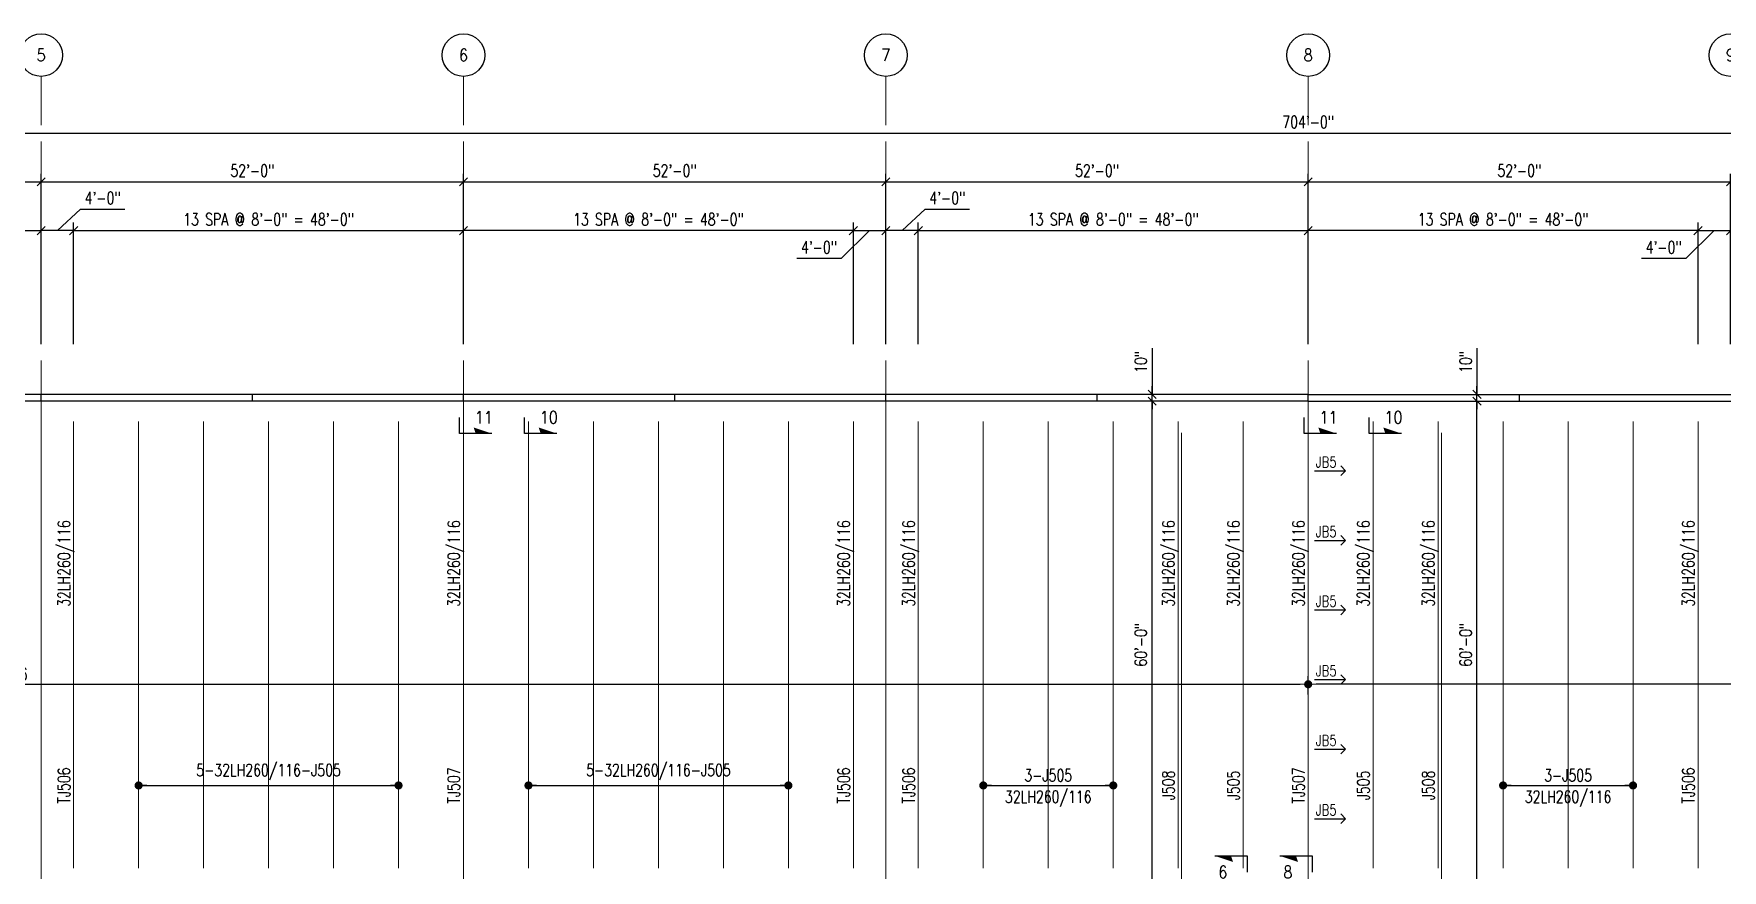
# Model space of a CAD drawing. Extents: x -14553 to 17595, y -13361 to 12610.
# Drawn here: x 2341 to 4836, y -693 to 543 of the extents above; entities that cross this region are included whole.
import ezdxf
from ezdxf.enums import TextEntityAlignment as Align
from ezdxf.lldxf.tags import DXFTag

# ---------------------------------------------------------------- set-up
doc = ezdxf.new("R2010")
doc.units = 0
doc.header["$LTSCALE"] = 0.5
doc.header["$MEASUREMENT"] = 0
doc.linetypes.add('CENTER', pattern=[2, 1.25, -0.25, 0.25, -0.25])
doc.layers.get('0').update_dxf_attribs({"linetype": 'CONTINUOUS'})
doc.layers.get('DEFPOINTS').update_dxf_attribs({"linetype": 'CONTINUOUS'})
for name, color, linetype, lineweight in [('CMU-FAUX', 254, 'CONTINUOUS', 30), ('CMU-Walls', 254, 'CONTINUOUS', 30), ('Dim-Grid', 11, 'CONTINUOUS', 20), ('Grid-Lines', 251, 'CENTER', 5), ('Joist-Dims', 11, 'CONTINUOUS', 20), ('Joist-Marks', 50, 'CONTINUOUS', 35), ('Joists', 1, 'CONTINUOUS', 15)]:
    doc.layers.add(name, color=color, linetype=linetype, lineweight=lineweight)
doc.layers.add('ESFR - 4in MAINS', color=7, linetype='ESFR 4 MAINS', lineweight=9, true_color=0xc6c7c4)
doc.layers.add('Grid-Bubbles', color=2, linetype='CONTINUOUS')
doc.layers.add('Section-Cuts', color=2, linetype='CONTINUOUS')
doc.styles.add('NORMAL', font='simplex.shx', dxfattribs={"width": 0.75})
doc.styles.add('SECTION-ARROWS', font='simplex.shx', dxfattribs={"width": 0.75})
doc.styles.add('SECTION-ATTRIB-BOLD', font='simplex.shx', dxfattribs={"width": 0.75})
doc.styles.get("Standard").update_dxf_attribs({"font": 'SIMPLEX.SHX', "width": 0.75})
tags = doc.linetypes.add('ESFR 4 MAINS', pattern='A,0.25,-0.1,0,-0.1,0.25,-0.1,0,-0.1,["(4)",Standard,S=0.05,R=0,X=-0.05,Y=-0.025],-0.1,0,-0.1', length=1.1).pattern_tags.tags
tags[18] = DXFTag(74, 10)
doc.dimstyles.new('NMBS T192', dxfattribs={"dimscale": 192, "dimtxt": 0.09375, "dimasz": 0.0625, "dimexe": 0.0625, "dimexo": 0.125, "dimgap": 0.03125, "dimtad": 1, "dimdec": 4, "dimrnd": 0.0625, "dimzin": 3, "dimdsep": 46, "dimlunit": 4, "dimtxsty": 'Standard', "dimblk1": 'OBLIQUE', "dimblk2": 'OBLIQUE', "dimsah": 1, "dimcen": -0.125, "dimclrt": 2, "dimadec": 0, "dimazin": 0, "dimtfac": 0.625, "dimtdec": 4, "dimtmove": 0, "dimatfit": 2, "dimfxl": 0.0625, "dimtvp": 0.7, "dimtolj": 1, "dimtzin": 3, "dimarcsym": 0})
doc.dimstyles.new('NMBS T192 Dots', dxfattribs={"dimscale": 192, "dimtxt": 0.09375, "dimasz": 0.0625, "dimexe": 0.0625, "dimexo": 0.125, "dimgap": 0.03125, "dimtad": 1, "dimdec": 4, "dimrnd": 0.0625, "dimzin": 3, "dimdsep": 46, "dimlunit": 4, "dimtxsty": 'Standard', "dimblk": 'DOT', "dimcen": -0.125, "dimse1": 1, "dimse2": 1, "dimclrd": 4, "dimclrt": 50, "dimadec": 0, "dimazin": 0, "dimtfac": 0.625, "dimtdec": 4, "dimtmove": 0, "dimatfit": 2, "dimldrblk": 'OBLIQUE', "dimfxl": 0.0625, "dimtvp": 0.7, "dimtolj": 1, "dimtzin": 3, "dimarcsym": 0})

# ---------------------------------------------------------------- blocks, each defined once
blk = doc.blocks.new('_OBLIQUE')
at = {"color": 0, "linetype": 'ByBlock'}
blk.add_line((-0.5, -0.5), (0.5, 0.5), dxfattribs=at)
blk = doc.blocks.new('*D17')
at = {"layer": 'DEFPOINTS', "color": 0, "transparency": 16777216}
for p in [(2352, 324), (1728, 60), (2352, 60)]:
    blk.add_point(p, dxfattribs=at)
at = {"layer": 'Dim-Grid', "color": 0, "lineweight": -2, "transparency": 16777216}
for p, q in [((1728, 84), (1728, 336)), ((2352, 84), (2352, 336)), ((1728, 324), (2352, 324))]:
    blk.add_line(p, q, dxfattribs=at)
at = {"layer": 'Dim-Grid', "color": 0, "lineweight": -2, "transparency": 16777216, "xscale": 12, "yscale": 12, "zscale": 12, "rotation": 180}
blk.add_blockref('_OBLIQUE', (1728, 324), dxfattribs=at)
at = {"layer": 'Dim-Grid', "color": 0, "lineweight": -2, "transparency": 16777216, "xscale": 12, "yscale": 12, "zscale": 12}
blk.add_blockref('_OBLIQUE', (2352, 324), dxfattribs=at)
at = {"layer": 'Dim-Grid', "color": 2, "transparency": 16777216, "insert": (2040, 340.7), "char_height": 18, "attachment_point": 5}
blk.add_mtext('\\A1;52\'-0"', dxfattribs=at)
blk = doc.blocks.new('Grid-Bub')
at = {"color": 0}
blk.add_circle((0, 0), 0.164, dxfattribs=at)
at = {"style": 'SECTION-ATTRIB-BOLD', "width": 0.875}
blk.add_attdef('LABEL', text='', height=0.0938, dxfattribs=at).set_placement((0, 0), align=Align.MIDDLE_CENTER)
blk = doc.blocks.new('*D18')
at = {"layer": 'DEFPOINTS', "color": 0, "transparency": 16777216}
for p in [(2976, 324), (2352, 60), (2976, 60)]:
    blk.add_point(p, dxfattribs=at)
at = {"layer": 'Dim-Grid', "color": 0, "lineweight": -2, "transparency": 16777216}
for p, q in [((2352, 84), (2352, 336)), ((2976, 84), (2976, 336)), ((2352, 324), (2976, 324))]:
    blk.add_line(p, q, dxfattribs=at)
at = {"layer": 'Dim-Grid', "color": 0, "lineweight": -2, "transparency": 16777216, "xscale": 12, "yscale": 12, "zscale": 12, "rotation": 180}
blk.add_blockref('_OBLIQUE', (2352, 324), dxfattribs=at)
at = {"layer": 'Dim-Grid', "color": 0, "lineweight": -2, "transparency": 16777216, "xscale": 12, "yscale": 12, "zscale": 12}
blk.add_blockref('_OBLIQUE', (2976, 324), dxfattribs=at)
at = {"layer": 'Dim-Grid', "color": 2, "transparency": 16777216, "insert": (2664, 340.7), "char_height": 18, "attachment_point": 5}
blk.add_mtext('\\A1;52\'-0"', dxfattribs=at)
blk = doc.blocks.new('*D19')
at = {"layer": 'DEFPOINTS', "color": 0, "transparency": 16777216}
for p in [(3600, 324), (2976, 60), (3600, 60)]:
    blk.add_point(p, dxfattribs=at)
at = {"layer": 'Dim-Grid', "color": 0, "lineweight": -2, "transparency": 16777216}
for p, q in [((2976, 84), (2976, 336)), ((3600, 84), (3600, 336)), ((2976, 324), (3600, 324))]:
    blk.add_line(p, q, dxfattribs=at)
at = {"layer": 'Dim-Grid', "color": 0, "lineweight": -2, "transparency": 16777216, "xscale": 12, "yscale": 12, "zscale": 12, "rotation": 180}
blk.add_blockref('_OBLIQUE', (2976, 324), dxfattribs=at)
at = {"layer": 'Dim-Grid', "color": 0, "lineweight": -2, "transparency": 16777216, "xscale": 12, "yscale": 12, "zscale": 12}
blk.add_blockref('_OBLIQUE', (3600, 324), dxfattribs=at)
at = {"layer": 'Dim-Grid', "color": 2, "transparency": 16777216, "insert": (3288, 340.7), "char_height": 18, "attachment_point": 5}
blk.add_mtext('\\A1;52\'-0"', dxfattribs=at)
blk = doc.blocks.new('*D20')
at = {"layer": 'DEFPOINTS', "color": 0, "transparency": 16777216}
for p in [(4224, 324), (3600, 60), (4224, 60)]:
    blk.add_point(p, dxfattribs=at)
at = {"layer": 'Dim-Grid', "color": 0, "lineweight": -2, "transparency": 16777216}
for p, q in [((3600, 84), (3600, 336)), ((4224, 84), (4224, 336)), ((3600, 324), (4224, 324))]:
    blk.add_line(p, q, dxfattribs=at)
at = {"layer": 'Dim-Grid', "color": 0, "lineweight": -2, "transparency": 16777216, "xscale": 12, "yscale": 12, "zscale": 12, "rotation": 180}
blk.add_blockref('_OBLIQUE', (3600, 324), dxfattribs=at)
at = {"layer": 'Dim-Grid', "color": 0, "lineweight": -2, "transparency": 16777216, "xscale": 12, "yscale": 12, "zscale": 12}
blk.add_blockref('_OBLIQUE', (4224, 324), dxfattribs=at)
at = {"layer": 'Dim-Grid', "color": 2, "transparency": 16777216, "insert": (3912, 340.7), "char_height": 18, "attachment_point": 5}
blk.add_mtext('\\A1;52\'-0"', dxfattribs=at)
blk = doc.blocks.new('*D21')
at = {"layer": 'DEFPOINTS', "color": 0, "transparency": 16777216}
for p in [(4848, 324), (4224, 60), (4848, 60)]:
    blk.add_point(p, dxfattribs=at)
at = {"layer": 'Dim-Grid', "color": 0, "lineweight": -2, "transparency": 16777216}
for p, q in [((4224, 84), (4224, 336)), ((4848, 84), (4848, 336)), ((4224, 324), (4848, 324))]:
    blk.add_line(p, q, dxfattribs=at)
at = {"layer": 'Dim-Grid', "color": 0, "lineweight": -2, "transparency": 16777216, "xscale": 12, "yscale": 12, "zscale": 12, "rotation": 180}
blk.add_blockref('_OBLIQUE', (4224, 324), dxfattribs=at)
at = {"layer": 'Dim-Grid', "color": 0, "lineweight": -2, "transparency": 16777216, "xscale": 12, "yscale": 12, "zscale": 12}
blk.add_blockref('_OBLIQUE', (4848, 324), dxfattribs=at)
at = {"layer": 'Dim-Grid', "color": 2, "transparency": 16777216, "insert": (4536, 340.7), "char_height": 18, "attachment_point": 5}
blk.add_mtext('\\A1;52\'-0"', dxfattribs=at)
blk = doc.blocks.new('*D28')
at = {"layer": 'DEFPOINTS', "color": 0, "transparency": 16777216}
for p in [(8448, 396), (0, 60), (8448, 60)]:
    blk.add_point(p, dxfattribs=at)
at = {"layer": 'Dim-Grid', "color": 0, "lineweight": -2, "transparency": 16777216}
for p, q in [((0, 84), (0, 408)), ((8448, 84), (8448, 408)), ((0, 396), (8448, 396))]:
    blk.add_line(p, q, dxfattribs=at)
at = {"layer": 'Dim-Grid', "color": 0, "lineweight": -2, "transparency": 16777216, "xscale": 12, "yscale": 12, "zscale": 12, "rotation": 180}
blk.add_blockref('_OBLIQUE', (0, 396), dxfattribs=at)
at = {"layer": 'Dim-Grid', "color": 0, "lineweight": -2, "transparency": 16777216, "xscale": 12, "yscale": 12, "zscale": 12}
blk.add_blockref('_OBLIQUE', (8448, 396), dxfattribs=at)
at = {"layer": 'Dim-Grid', "color": 2, "transparency": 16777216, "insert": (4224, 412.7), "char_height": 18, "attachment_point": 5}
blk.add_mtext('\\A1;704\'-0"', dxfattribs=at)
blk = doc.blocks.new('*D66')
at = {"layer": 'DEFPOINTS', "color": 0, "transparency": 16777216}
for p in [(3993.4, 0), (4032, 0), (4032, -720)]:
    blk.add_point(p, dxfattribs=at)
at = {"layer": 'Dim-Grid', "color": 0, "lineweight": -2, "transparency": 16777216}
blk.add_line((3993.4, -720), (3993.4, 0), dxfattribs=at)
at = {"layer": 'Dim-Grid', "color": 0, "lineweight": -2, "transparency": 16777216, "xscale": 12, "yscale": 12, "zscale": 12}
for p, rotation in [((3993.4, 0), 90), ((3993.4, -720), 270)]:
    blk.add_blockref('_OBLIQUE', p, dxfattribs=dict(at, rotation=rotation))
at = {"layer": 'Dim-Grid', "color": 2, "transparency": 16777216, "insert": (3976.7, -360), "char_height": 18, "attachment_point": 5, "rotation": 90}
blk.add_mtext('\\A1;60\'-0"', dxfattribs=at)
blk = doc.blocks.new('*D67')
at = {"layer": 'DEFPOINTS', "color": 0, "transparency": 16777216}
for p in [(3993.4, 10), (4010.5, 10), (4032, 0)]:
    blk.add_point(p, dxfattribs=at)
at = {"layer": 'Dim-Grid', "color": 0, "lineweight": -2, "transparency": 16777216}
for p, q in [((3993.4, 78.2), (3993.4, 10)), ((3993.4, 10), (3993.4, 22)), ((3993.4, 0), (3993.4, 10)), ((3993.4, 0), (3993.4, 10)), ((3993.4, 0), (3993.4, -12))]:
    blk.add_line(p, q, dxfattribs=at)
at = {"layer": 'Dim-Grid', "color": 0, "lineweight": -2, "transparency": 16777216, "xscale": 12, "yscale": 12, "zscale": 12}
for p, rotation in [((3993.4, 10), 270), ((3993.4, 0), 90)]:
    blk.add_blockref('_OBLIQUE', p, dxfattribs=dict(at, rotation=rotation))
at = {"layer": 'Dim-Grid', "color": 2, "transparency": 16777216, "insert": (3976.7, 58.1), "char_height": 18, "attachment_point": 5, "rotation": 90}
blk.add_mtext('\\A1;10"', dxfattribs=at)
blk = doc.blocks.new('*D68')
at = {"layer": 'DEFPOINTS', "color": 0, "transparency": 16777216}
for p in [(4473.4, 0), (4512, 0), (4512, -720)]:
    blk.add_point(p, dxfattribs=at)
at = {"layer": 'Dim-Grid', "color": 0, "lineweight": -2, "transparency": 16777216}
blk.add_line((4473.4, -720), (4473.4, 0), dxfattribs=at)
at = {"layer": 'Dim-Grid', "color": 0, "lineweight": -2, "transparency": 16777216, "xscale": 12, "yscale": 12, "zscale": 12}
for p, rotation in [((4473.4, 0), 90), ((4473.4, -720), 270)]:
    blk.add_blockref('_OBLIQUE', p, dxfattribs=dict(at, rotation=rotation))
at = {"layer": 'Dim-Grid', "color": 2, "transparency": 16777216, "insert": (4456.7, -360), "char_height": 18, "attachment_point": 5, "rotation": 90}
blk.add_mtext('\\A1;60\'-0"', dxfattribs=at)
blk = doc.blocks.new('*D69')
at = {"layer": 'DEFPOINTS', "color": 0, "transparency": 16777216}
for p in [(4473.4, 10), (4490.5, 10), (4512, 0)]:
    blk.add_point(p, dxfattribs=at)
at = {"layer": 'Dim-Grid', "color": 0, "lineweight": -2, "transparency": 16777216}
for p, q in [((4473.4, 78.2), (4473.4, 10)), ((4473.4, 10), (4473.4, 22)), ((4473.4, 0), (4473.4, 10)), ((4473.4, 0), (4473.4, 10)), ((4473.4, 0), (4473.4, -12))]:
    blk.add_line(p, q, dxfattribs=at)
at = {"layer": 'Dim-Grid', "color": 0, "lineweight": -2, "transparency": 16777216, "xscale": 12, "yscale": 12, "zscale": 12}
for p, rotation in [((4473.4, 10), 270), ((4473.4, 0), 90)]:
    blk.add_blockref('_OBLIQUE', p, dxfattribs=dict(at, rotation=rotation))
at = {"layer": 'Dim-Grid', "color": 2, "transparency": 16777216, "insert": (4456.7, 58.1), "char_height": 18, "attachment_point": 5, "rotation": 90}
blk.add_mtext('\\A1;10"', dxfattribs=at)
blk = doc.blocks.new('_DOT')
at = {"color": 0, "linetype": 'ByBlock'}
blk.add_line((-0.5, 0), (-1, 0), dxfattribs=at)
at = {"color": 0, "linetype": 'ByBlock', "const_width": 0.5}
blk.add_lwpolyline([(-0.25, 0, 1), (0.25, 0, 1)], format="xyb", close=True, dxfattribs=at)
blk = doc.blocks.new('*D98')
at = {"layer": 'DEFPOINTS', "color": 0, "transparency": 16777216}
for p in [(4224, -418.4), (384, -457.5), (4224, -457.5)]:
    blk.add_point(p, dxfattribs=at)
at = {"layer": 'Joist-Dims', "color": 0, "lineweight": -2, "transparency": 16777216}
for p, q in [((384, -433.5), (384, -406.4)), ((396, -418.4), (4212, -418.4)), ((4224, -433.5), (4224, -406.4))]:
    blk.add_line(p, q, dxfattribs=at)
at = {"layer": 'Joist-Dims', "color": 0, "lineweight": -2, "transparency": 16777216, "xscale": 12, "yscale": 12, "zscale": 12, "rotation": 180}
blk.add_blockref('_DOT', (384, -418.4), dxfattribs=at)
at = {"layer": 'Joist-Dims', "color": 0, "lineweight": -2, "transparency": 16777216, "xscale": 12, "yscale": 12, "zscale": 12}
blk.add_blockref('_DOT', (4224, -418.4), dxfattribs=at)
at = {"layer": 'Joist-Dims', "color": 2, "transparency": 16777216, "insert": (2326.3, -403.4), "char_height": 18, "attachment_point": 5}
blk.add_mtext('\\A1;6', dxfattribs=at)
blk = doc.blocks.new('DOT')
at = {"color": 0, "linetype": 'ByBlock'}
blk.add_line((-0.5, 0), (-1, 0), dxfattribs=at)
at = {"color": 0, "linetype": 'ByBlock', "const_width": 0.5}
blk.add_lwpolyline([(-0.25, 0, 1), (0.25, 0, 1)], format="xyb", close=True, dxfattribs=at)
blk = doc.blocks.new('*D106')
at = {"layer": 'DEFPOINTS', "color": 0, "transparency": 16777216}
for p in [(4224, -418.4), (4224, -457.5), (8064, -457.5)]:
    blk.add_point(p, dxfattribs=at)
at = {"layer": 'Joist-Dims', "color": 0, "lineweight": -2, "transparency": 16777216}
for p, q in [((4224, -433.5), (4224, -406.4)), ((8052, -418.4), (4236, -418.4)), ((8064, -433.5), (8064, -406.4))]:
    blk.add_line(p, q, dxfattribs=at)
at = {"layer": 'Joist-Dims', "color": 0, "lineweight": -2, "transparency": 16777216, "xscale": 12, "yscale": 12, "zscale": 12, "rotation": 180}
blk.add_blockref('_DOT', (4224, -418.4), dxfattribs=at)
at = {"layer": 'Joist-Dims', "color": 0, "lineweight": -2, "transparency": 16777216, "xscale": 12, "yscale": 12, "zscale": 12}
blk.add_blockref('_DOT', (8064, -418.4), dxfattribs=at)
at = {"layer": 'Joist-Dims', "color": 2, "transparency": 16777216, "insert": (6183.4, -403.4), "char_height": 18, "attachment_point": 5}
blk.add_mtext('\\A1;6', dxfattribs=at)
blk = doc.blocks.new('*D131')
at = {"layer": 'DEFPOINTS', "color": 0, "transparency": 16777216}
for p in [(2352, 252), (2304, 60), (2352, 60)]:
    blk.add_point(p, dxfattribs=at)
at = {"layer": 'Dim-Grid', "color": 0, "lineweight": -2, "transparency": 16777216}
for p, q in [((2328, 252), (2285.8, 210.7)), ((2304, 84), (2304, 264)), ((2304, 252), (2352, 252)), ((2352, 84), (2352, 264)), ((2285.8, 210.7), (2220.5, 210.7))]:
    blk.add_line(p, q, dxfattribs=at)
at = {"layer": 'Dim-Grid', "color": 0, "lineweight": -2, "transparency": 16777216, "xscale": 12, "yscale": 12, "zscale": 12}
for p, rotation in [((2304, 252), 180.0000093346668), ((2352, 252), 9.334666828389418e-06)]:
    blk.add_blockref('_OBLIQUE', p, dxfattribs=dict(at, rotation=rotation))
at = {"layer": 'Dim-Grid', "color": 2, "transparency": 16777216, "insert": (2253.2, 227.4), "char_height": 18, "attachment_point": 5, "rotation": 0}
blk.add_mtext('\\A1;4\'-0"', dxfattribs=at)
blk = doc.blocks.new('*D132')
at = {"layer": 'DEFPOINTS', "color": 0, "transparency": 16777216}
for p in [(2976, 252), (2400, 60), (2976, 60)]:
    blk.add_point(p, dxfattribs=at)
at = {"layer": 'Dim-Grid', "color": 0, "lineweight": -2, "transparency": 16777216}
for p, q in [((2400, 84), (2400, 264)), ((2400, 252), (2976, 252)), ((2976, 84), (2976, 264))]:
    blk.add_line(p, q, dxfattribs=at)
at = {"layer": 'Dim-Grid', "color": 0, "lineweight": -2, "transparency": 16777216, "xscale": 12, "yscale": 12, "zscale": 12, "rotation": 180}
blk.add_blockref('_OBLIQUE', (2400, 252), dxfattribs=at)
at = {"layer": 'Dim-Grid', "color": 0, "lineweight": -2, "transparency": 16777216, "xscale": 12, "yscale": 12, "zscale": 12}
blk.add_blockref('_OBLIQUE', (2976, 252), dxfattribs=at)
at = {"layer": 'Dim-Grid', "color": 2, "transparency": 16777216, "insert": (2688, 268.7), "char_height": 18, "attachment_point": 5}
blk.add_mtext('\\A1;13 SPA @ 8\'-0" = 48\'-0"', dxfattribs=at)
blk = doc.blocks.new('*D133')
at = {"layer": 'DEFPOINTS', "color": 0, "transparency": 16777216}
for p in [(2352, 252), (2352, 60), (2400, 60)]:
    blk.add_point(p, dxfattribs=at)
at = {"layer": 'Dim-Grid', "color": 0, "lineweight": -2, "transparency": 16777216}
for p, q in [((2376, 252), (2410.1, 283.6)), ((2410.1, 283.6), (2475.5, 283.6)), ((2352, 84), (2352, 264)), ((2400, 252), (2352, 252)), ((2400, 84), (2400, 264))]:
    blk.add_line(p, q, dxfattribs=at)
at = {"layer": 'Dim-Grid', "color": 0, "lineweight": -2, "transparency": 16777216, "xscale": 12, "yscale": 12, "zscale": 12, "rotation": 180}
blk.add_blockref('_OBLIQUE', (2352, 252), dxfattribs=at)
at = {"layer": 'Dim-Grid', "color": 0, "lineweight": -2, "transparency": 16777216, "xscale": 12, "yscale": 12, "zscale": 12}
blk.add_blockref('_OBLIQUE', (2400, 252), dxfattribs=at)
at = {"layer": 'Dim-Grid', "color": 2, "transparency": 16777216, "insert": (2442.8, 300.3), "char_height": 18, "attachment_point": 5}
blk.add_mtext('\\A1;4\'-0"', dxfattribs=at)
blk = doc.blocks.new('*D138')
at = {"layer": 'DEFPOINTS', "color": 0, "transparency": 16777216}
for p in [(2976, 252), (2976, 60), (3552, 60)]:
    blk.add_point(p, dxfattribs=at)
at = {"layer": 'Dim-Grid', "color": 0, "lineweight": -2, "transparency": 16777216}
for p, q in [((2976, 84), (2976, 264)), ((3552, 252), (2976, 252)), ((3552, 84), (3552, 264))]:
    blk.add_line(p, q, dxfattribs=at)
at = {"layer": 'Dim-Grid', "color": 0, "lineweight": -2, "transparency": 16777216, "xscale": 12, "yscale": 12, "zscale": 12}
for p, rotation in [((2976, 252), 180.0000093346668), ((3552, 252), 9.334666799531986e-06)]:
    blk.add_blockref('_OBLIQUE', p, dxfattribs=dict(at, rotation=rotation))
at = {"layer": 'Dim-Grid', "color": 2, "transparency": 16777216, "insert": (3264, 268.7), "char_height": 18, "attachment_point": 5, "rotation": 0}
blk.add_mtext('\\A1;13 SPA @ 8\'-0" = 48\'-0"', dxfattribs=at)
blk = doc.blocks.new('*D139')
at = {"layer": 'DEFPOINTS', "color": 0, "transparency": 16777216}
for p in [(3600, 252), (3552, 60), (3600, 60)]:
    blk.add_point(p, dxfattribs=at)
at = {"layer": 'Dim-Grid', "color": 0, "lineweight": -2, "transparency": 16777216}
for p, q in [((3576, 252), (3533.8, 210.7)), ((3552, 84), (3552, 264)), ((3552, 252), (3600, 252)), ((3600, 84), (3600, 264)), ((3533.8, 210.7), (3468.5, 210.7))]:
    blk.add_line(p, q, dxfattribs=at)
at = {"layer": 'Dim-Grid', "color": 0, "lineweight": -2, "transparency": 16777216, "xscale": 12, "yscale": 12, "zscale": 12}
for p, rotation in [((3552, 252), 180.0000093346668), ((3600, 252), 9.334666828389418e-06)]:
    blk.add_blockref('_OBLIQUE', p, dxfattribs=dict(at, rotation=rotation))
at = {"layer": 'Dim-Grid', "color": 2, "transparency": 16777216, "insert": (3501.2, 227.4), "char_height": 18, "attachment_point": 5, "rotation": 0}
blk.add_mtext('\\A1;4\'-0"', dxfattribs=at)
blk = doc.blocks.new('*D140')
at = {"layer": 'DEFPOINTS', "color": 0, "transparency": 16777216}
for p in [(4224, 252), (3648, 60), (4224, 60)]:
    blk.add_point(p, dxfattribs=at)
at = {"layer": 'Dim-Grid', "color": 0, "lineweight": -2, "transparency": 16777216}
for p, q in [((3648, 84), (3648, 264)), ((3648, 252), (4224, 252)), ((4224, 84), (4224, 264))]:
    blk.add_line(p, q, dxfattribs=at)
at = {"layer": 'Dim-Grid', "color": 0, "lineweight": -2, "transparency": 16777216, "xscale": 12, "yscale": 12, "zscale": 12, "rotation": 180}
blk.add_blockref('_OBLIQUE', (3648, 252), dxfattribs=at)
at = {"layer": 'Dim-Grid', "color": 0, "lineweight": -2, "transparency": 16777216, "xscale": 12, "yscale": 12, "zscale": 12}
blk.add_blockref('_OBLIQUE', (4224, 252), dxfattribs=at)
at = {"layer": 'Dim-Grid', "color": 2, "transparency": 16777216, "insert": (3936, 268.7), "char_height": 18, "attachment_point": 5}
blk.add_mtext('\\A1;13 SPA @ 8\'-0" = 48\'-0"', dxfattribs=at)
blk = doc.blocks.new('*D141')
at = {"layer": 'DEFPOINTS', "color": 0, "transparency": 16777216}
for p in [(3600, 252), (3600, 60), (3648, 60)]:
    blk.add_point(p, dxfattribs=at)
at = {"layer": 'Dim-Grid', "color": 0, "lineweight": -2, "transparency": 16777216}
for p, q in [((3624, 252), (3658.1, 283.6)), ((3658.1, 283.6), (3723.5, 283.6)), ((3600, 84), (3600, 264)), ((3648, 252), (3600, 252)), ((3648, 84), (3648, 264))]:
    blk.add_line(p, q, dxfattribs=at)
at = {"layer": 'Dim-Grid', "color": 0, "lineweight": -2, "transparency": 16777216, "xscale": 12, "yscale": 12, "zscale": 12, "rotation": 180}
blk.add_blockref('_OBLIQUE', (3600, 252), dxfattribs=at)
at = {"layer": 'Dim-Grid', "color": 0, "lineweight": -2, "transparency": 16777216, "xscale": 12, "yscale": 12, "zscale": 12}
blk.add_blockref('_OBLIQUE', (3648, 252), dxfattribs=at)
at = {"layer": 'Dim-Grid', "color": 2, "transparency": 16777216, "insert": (3690.8, 300.3), "char_height": 18, "attachment_point": 5}
blk.add_mtext('\\A1;4\'-0"', dxfattribs=at)
blk = doc.blocks.new('*D142')
at = {"layer": 'DEFPOINTS', "color": 0, "transparency": 16777216}
for p in [(4224, 252), (4224, 60), (4800, 60)]:
    blk.add_point(p, dxfattribs=at)
at = {"layer": 'Dim-Grid', "color": 0, "lineweight": -2, "transparency": 16777216}
for p, q in [((4224, 84), (4224, 264)), ((4800, 252), (4224, 252)), ((4800, 84), (4800, 264))]:
    blk.add_line(p, q, dxfattribs=at)
at = {"layer": 'Dim-Grid', "color": 0, "lineweight": -2, "transparency": 16777216, "xscale": 12, "yscale": 12, "zscale": 12}
for p, rotation in [((4224, 252), 180.0000093346668), ((4800, 252), 9.334666799531986e-06)]:
    blk.add_blockref('_OBLIQUE', p, dxfattribs=dict(at, rotation=rotation))
at = {"layer": 'Dim-Grid', "color": 2, "transparency": 16777216, "insert": (4512, 268.7), "char_height": 18, "attachment_point": 5, "rotation": 0}
blk.add_mtext('\\A1;13 SPA @ 8\'-0" = 48\'-0"', dxfattribs=at)
blk = doc.blocks.new('*D143')
at = {"layer": 'DEFPOINTS', "color": 0, "transparency": 16777216}
for p in [(4848, 252), (4800, 60), (4848, 60)]:
    blk.add_point(p, dxfattribs=at)
at = {"layer": 'Dim-Grid', "color": 0, "lineweight": -2, "transparency": 16777216}
for p, q in [((4824, 252), (4781.8, 210.7)), ((4800, 84), (4800, 264)), ((4800, 252), (4848, 252)), ((4848, 84), (4848, 264)), ((4781.8, 210.7), (4716.5, 210.7))]:
    blk.add_line(p, q, dxfattribs=at)
at = {"layer": 'Dim-Grid', "color": 0, "lineweight": -2, "transparency": 16777216, "xscale": 12, "yscale": 12, "zscale": 12}
for p, rotation in [((4800, 252), 180.0000093346668), ((4848, 252), 9.334666828389418e-06)]:
    blk.add_blockref('_OBLIQUE', p, dxfattribs=dict(at, rotation=rotation))
at = {"layer": 'Dim-Grid', "color": 2, "transparency": 16777216, "insert": (4749.2, 227.4), "char_height": 18, "attachment_point": 5, "rotation": 0}
blk.add_mtext('\\A1;4\'-0"', dxfattribs=at)
blk = doc.blocks.new('*D337')
at = {"layer": 'DEFPOINTS', "color": 0, "transparency": 16777216}
for p in [(2496, -568), (2880, -568), (2880, -568)]:
    blk.add_point(p, dxfattribs=at)
at = {"layer": 'Joist-Marks', "color": 4, "lineweight": -2, "transparency": 16777216}
blk.add_line((2508, -568), (2868, -568), dxfattribs=at)
at = {"layer": 'Joist-Marks', "color": 4, "lineweight": -2, "transparency": 16777216, "xscale": 12, "yscale": 12, "zscale": 12, "rotation": 180}
blk.add_blockref('_DOT', (2496, -568), dxfattribs=at)
at = {"layer": 'Joist-Marks', "color": 4, "lineweight": -2, "transparency": 16777216, "xscale": 12, "yscale": 12, "zscale": 12}
blk.add_blockref('_DOT', (2880, -568), dxfattribs=at)
at = {"layer": 'Joist-Marks', "color": 50, "transparency": 16777216, "insert": (2688, -548.3), "char_height": 18, "attachment_point": 5}
blk.add_mtext('\\A1;5-32LH260/116-J505', dxfattribs=at)
blk = doc.blocks.new('JDS_SectArrow')
at = {"layer": 'Section-Cuts'}
for p, q in [((0.25, 0.21875), (0.25, -0.03125)), ((0.25, -0.03125), (0.125, -0.03125))]:
    blk.add_line(p, q, dxfattribs=at)
blk.add_solid([(0.203125, 0.078125), (0.25, 0.21875), (0.25, 0.09375), (0.25, 0.21875)], dxfattribs=at)
at = {"layer": 'Section-Cuts', "color": 140, "lineweight": 30, "style": 'SECTION-ARROWS', "width": 0.875, "flags": 8}
blk.add_attdef('SECT', text='', height=0.09375, rotation=90, dxfattribs=at).set_placement((0.125, 0.15625), align=Align.MIDDLE_CENTER)
blk = doc.blocks.new('*D338')
at = {"layer": 'DEFPOINTS', "color": 0, "transparency": 16777216}
for p in [(3072, -568), (3456, -568), (3456, -568)]:
    blk.add_point(p, dxfattribs=at)
at = {"layer": 'Joist-Marks', "color": 4, "lineweight": -2, "transparency": 16777216}
blk.add_line((3084, -568), (3444, -568), dxfattribs=at)
at = {"layer": 'Joist-Marks', "color": 4, "lineweight": -2, "transparency": 16777216, "xscale": 12, "yscale": 12, "zscale": 12, "rotation": 180}
blk.add_blockref('_DOT', (3072, -568), dxfattribs=at)
at = {"layer": 'Joist-Marks', "color": 4, "lineweight": -2, "transparency": 16777216, "xscale": 12, "yscale": 12, "zscale": 12}
blk.add_blockref('_DOT', (3456, -568), dxfattribs=at)
at = {"layer": 'Joist-Marks', "color": 50, "transparency": 16777216, "insert": (3264, -548.3), "char_height": 18, "attachment_point": 5}
blk.add_mtext('\\A1;5-32LH260/116-J505', dxfattribs=at)
blk = doc.blocks.new('*D339')
at = {"layer": 'DEFPOINTS', "color": 0, "transparency": 16777216}
for p in [(3744, -568), (3936, -568), (3936, -568)]:
    blk.add_point(p, dxfattribs=at)
at = {"layer": 'Joist-Marks', "color": 4, "lineweight": -2, "transparency": 16777216}
blk.add_line((3756, -568), (3924, -568), dxfattribs=at)
at = {"layer": 'Joist-Marks', "color": 4, "lineweight": -2, "transparency": 16777216, "xscale": 12, "yscale": 12, "zscale": 12, "rotation": 180}
blk.add_blockref('_DOT', (3744, -568), dxfattribs=at)
at = {"layer": 'Joist-Marks', "color": 4, "lineweight": -2, "transparency": 16777216, "xscale": 12, "yscale": 12, "zscale": 12}
blk.add_blockref('_DOT', (3936, -568), dxfattribs=at)
at = {"layer": 'Joist-Marks', "color": 50, "transparency": 16777216, "char_height": 18, "attachment_point": 5}
for s, insert in [('\\A1;3-J505', (3840, -553)), ('\\A1;32LH260/116', (3840, -587.7))]:
    blk.add_mtext(s, dxfattribs=dict(at, insert=insert))
blk = doc.blocks.new('*D340')
at = {"layer": 'DEFPOINTS', "color": 0, "transparency": 16777216}
for p in [(4512, -568), (4704, -568), (4704, -568)]:
    blk.add_point(p, dxfattribs=at)
at = {"layer": 'Joist-Marks', "color": 4, "lineweight": -2, "transparency": 16777216}
blk.add_line((4524, -568), (4692, -568), dxfattribs=at)
at = {"layer": 'Joist-Marks', "color": 4, "lineweight": -2, "transparency": 16777216, "xscale": 12, "yscale": 12, "zscale": 12, "rotation": 180}
blk.add_blockref('_DOT', (4512, -568), dxfattribs=at)
at = {"layer": 'Joist-Marks', "color": 4, "lineweight": -2, "transparency": 16777216, "xscale": 12, "yscale": 12, "zscale": 12}
blk.add_blockref('_DOT', (4704, -568), dxfattribs=at)
at = {"layer": 'Joist-Marks', "color": 50, "transparency": 16777216, "char_height": 18, "attachment_point": 5}
for s, insert in [('\\A1;3-J505', (4608, -553)), ('\\A1;32LH260/116', (4608, -587.7))]:
    blk.add_mtext(s, dxfattribs=dict(at, insert=insert))

msp = doc.modelspace()

# ---------------------------------------------------------------- linework, layer by layer
at = {"layer": 'CMU-FAUX'}
for p, q in [((4279.34421, -102.85714), (4272.27314, -95.78608)), ((4233.50521, -102.85714), (4279.34421, -102.85714)), ((4279.34421, -102.85714), (4272.27314, -109.92821)), ((4279.34421, -205.71429), (4272.27314, -198.64322)), ((4233.50521, -205.71429), (4279.34421, -205.71429)), ((4279.34421, -205.71429), (4272.27314, -212.78535)), ((4233.50521, -308.57143), (4279.34421, -308.57143)), ((4279.34421, -308.57143), (4272.27314, -301.50036)), ((4279.34421, -308.57143), (4272.27314, -315.6425)), ((4233.50521, -411.42857), (4279.34421, -411.42857)), ((4279.34421, -411.42857), (4272.27314, -404.3575)), ((4279.34421, -411.42857), (4272.27314, -418.49964)), ((4233.50521, -514.28571), (4279.34421, -514.28571)), ((4279.34421, -514.28571), (4272.27314, -507.21465)), ((4279.34421, -514.28571), (4272.27314, -521.35678)), ((4233.50521, -617.14286), (4279.34421, -617.14286)), ((4279.34421, -617.14286), (4272.27314, -610.07179)), ((4279.34421, -617.14286), (4272.27314, -624.21392))]:
    msp.add_line(p, q, dxfattribs=at)
at = {"layer": 'CMU-Walls'}
for p, q in [((4224, 10), (321, 10)), ((4224, 0), (331, 0)), ((2352, 0), (2352, 10)), ((2664, 0), (2664, 10)), ((2976, 0), (2976, 10)), ((3288, 0), (3288, 10)), ((3600, 0), (3600, 10)), ((3912, 0), (3912, 10)), ((4224, 10), (8127, 10)), ((4224, 0), (4224, 10)), ((4224, 0), (8117, 0)), ((4536, 0), (4536, 10))]:
    msp.add_line(p, q, dxfattribs=at)
at = {"layer": 'Dim-Grid'}
for p, q in [((2352, 408), (2352, 480)), ((2976, 408), (2976, 480)), ((3600, 408), (3600, 480)), ((4224, 408), (4224, 480)), ((2352, 336), (2352, 384)), ((2976, 336), (2976, 384)), ((3600, 336), (3600, 384)), ((4224, 336), (4224, 384))]:
    msp.add_line(p, q, dxfattribs=at)
at = {"layer": 'ESFR - 4in MAINS'}
for p, q in [((4037, -47), (4037, -1327)), ((4421, -47), (4421, -1327))]:
    msp.add_line(p, q, dxfattribs=at)
at = {"layer": 'Grid-Lines'}
for p, q in [((2352, 60), (2352, -5460)), ((2976, 60), (2976, -5460)), ((3600, 60), (3600, -5460)), ((4224, 60), (4224, -5460)), ((-60, 0), (8508, 0))]:
    msp.add_line(p, q, dxfattribs=at)
at = {"layer": 'Joists', "color": 6}
for p, q in [((2400, -690), (2400, -30)), ((3552, -690), (3552, -30)), ((3648, -690), (3648, -30)), ((4800, -690), (4800, -30))]:
    msp.add_line(p, q, dxfattribs=at)
at = {"layer": 'Joists'}
for p, q in [((2496, -690), (2496, -30)), ((2592, -690), (2592, -30)), ((2688, -690), (2688, -30)), ((2784, -690), (2784, -30)), ((2880, -690), (2880, -30)), ((2976, -690), (2976, -30)), ((3072, -690), (3072, -30)), ((3168, -690), (3168, -30)), ((3264, -690), (3264, -30)), ((3360, -690), (3360, -30)), ((3456, -690), (3456, -30)), ((3744, -690), (3744, -30)), ((3840, -690), (3840, -30)), ((3936, -690), (3936, -30)), ((4032, -690), (4032, -30)), ((4128, -690), (4128, -30)), ((4224, -690), (4224, -30)), ((4320, -690), (4320, -30)), ((4416, -690), (4416, -30)), ((4512, -690), (4512, -30)), ((4608, -690), (4608, -30)), ((4704, -690), (4704, -30))]:
    msp.add_line(p, q, dxfattribs=at)

# ---------------------------------------------------------------- block references
at = {"layer": 'Grid-Bubbles', "xscale": 192, "yscale": 192}
for p, values in [((2352, 511.5), {'LABEL': '5'}), ((2976, 511.5), {'LABEL': '6'}), ((3600, 511.5), {'LABEL': '7'}), ((4224, 511.5), {'LABEL': '8'}), ((4848, 511.5), {'LABEL': '9'})]:
    msp.add_blockref('Grid-Bub', p, dxfattribs=at).add_auto_attribs(values)
at = {"layer": 'Section-Cuts'}
ref = msp.add_blockref('JDS_SectArrow', (2976, 0), dxfattribs=dict(at, xscale=192, yscale=192, rotation=269.9999999999997))
ref.add_attrib('SECT', '11', dxfattribs={"color": 140, "lineweight": 30, "height": 18, "style": 'SECTION-ARROWS', "width": 0.875}).set_placement((3006, -24), align=Align.MIDDLE_CENTER)
ref = msp.add_blockref('JDS_SectArrow', (3072, 0), dxfattribs=dict(at, xscale=192, yscale=192, rotation=269.9999999999997))
ref.add_attrib('SECT', '10', dxfattribs={"color": 140, "lineweight": 30, "height": 18, "style": 'SECTION-ARROWS', "width": 0.875}).set_placement((3102, -24), align=Align.MIDDLE_CENTER)
ref = msp.add_blockref('JDS_SectArrow', (4224, 0), dxfattribs=dict(at, xscale=192, yscale=192, rotation=269.9999999999997))
ref.add_attrib('SECT', '11', dxfattribs={"color": 140, "lineweight": 30, "height": 18, "style": 'SECTION-ARROWS', "width": 0.875}).set_placement((4254, -24), align=Align.MIDDLE_CENTER)
ref = msp.add_blockref('JDS_SectArrow', (4320, 0), dxfattribs=dict(at, xscale=192, yscale=192, rotation=269.9999999999997))
ref.add_attrib('SECT', '10', dxfattribs={"color": 140, "lineweight": 30, "height": 18, "style": 'SECTION-ARROWS', "width": 0.875}).set_placement((4350, -24), align=Align.MIDDLE_CENTER)
ref = msp.add_blockref('JDS_SectArrow', (4128, -720), dxfattribs=dict(at, xscale=192, yscale=192, rotation=89.99999999999991))
ref.add_attrib('SECT', '6', dxfattribs={"color": 140, "lineweight": 30, "height": 18, "style": 'SECTION-ARROWS', "width": 0.875}).set_placement((4098, -696), align=Align.MIDDLE_CENTER)
ref = msp.add_blockref('JDS_SectArrow', (4224, -720), dxfattribs=dict(at, xscale=192, yscale=192, rotation=89.99999999999991))
ref.add_attrib('SECT', '8', dxfattribs={"color": 140, "lineweight": 30, "height": 18, "style": 'SECTION-ARROWS', "width": 0.875}).set_placement((4194, -696), align=Align.MIDDLE_CENTER)

# ---------------------------------------------------------------- texts
at = {"layer": 'CMU-FAUX', "style": 'NORMAL', "width": 0.8}
for p in [(4250.61165, -102.85714), (4250.61165, -205.71429), (4250.61165, -308.57143), (4250.61165, -411.42857), (4250.61165, -514.28571), (4250.61165, -617.14286)]:
    msp.add_text('JB5', height=16, dxfattribs=at).set_placement(p, align=Align.BOTTOM_CENTER)
at = {"layer": 'Joist-Marks', "width": 0.75}
for s, p in [('32LH260/116', (2400, -240)), ('32LH260/116', (2976, -240)), ('32LH260/116', (3552, -240)), ('32LH260/116', (3648, -240)), ('32LH260/116', (4032, -240)), ('32LH260/116', (4128, -240)), ('32LH260/116', (4224, -240)), ('32LH260/116', (4320, -240)), ('32LH260/116', (4416, -240)), ('32LH260/116', (4800, -240)), ('TJ506', (2400, -568.03143)), ('TJ507', (2976, -568.03143)), ('TJ506', (3552, -568.03143)), ('TJ506', (3648, -568.03143)), ('J508', (4032, -568.03143)), ('J505', (4128, -568.03143)), ('TJ507', (4224, -568.03143)), ('J505', (4320, -568.03143)), ('J508', (4416, -568.03143)), ('TJ506', (4800, -568.03143))]:
    msp.add_text(s, height=18, rotation=90, dxfattribs=at).set_placement(p, align=Align.BOTTOM_CENTER)

# ---------------------------------------------------------------- dimensions: what is measured, and where the dimension line sits
at = {"layer": 'Dim-Grid'}
for base, p1, p2, picture, middle in [((8448, 396), (0, 60), (8448, 60), '*D28', (4224, 412.71429)), ((2352, 324), (1728, 60), (2352, 60), '*D17', (2040, 340.71429)), ((2976, 324), (2352, 60), (2976, 60), '*D18', (2664, 340.71429)), ((3600, 324), (2976, 60), (3600, 60), '*D19', (3288, 340.71429)), ((4224, 324), (3600, 60), (4224, 60), '*D20', (3912, 340.71429)), ((4848, 324), (4224, 60), (4848, 60), '*D21', (4536, 340.71429))]:
    dim = msp.add_linear_dim(base=base, p1=p1, p2=p2, dimstyle='NMBS T192', dxfattribs=at)
    dim.commit()
    dim.dimension.update_dxf_attribs({"geometry": picture, "text_midpoint": middle})
for base, p1, p2, angle, picture, middle in [((2976.00002, 252), (2400.00002, 60), (2976.00002, 60), 359.99999067, '*D132', (2688.00002, 268.71429)), ((2975.99995, 252), (3551.99998, 60), (2975.99998, 60), 180.00000933, '*D138', (3263.99995, 268.71433)), ((4224.00002, 252), (3648.00002, 60), (4224.00002, 60), 359.99999067, '*D140', (3936.00002, 268.71429)), ((4223.99995, 252), (4799.99998, 60), (4223.99998, 60), 180.00000933, '*D142', (4511.99995, 268.71433))]:
    dim = msp.add_linear_dim(base=base, p1=p1, p2=p2, angle=angle, text='13 SPA @ 8\'-0" = <>', dimstyle='NMBS T192', override={"dimtmove": 1}, dxfattribs=at)
    dim.commit()
    dim.dimension.update_dxf_attribs({"geometry": picture, "text_midpoint": middle})
for base, p1, p2, angle, override, picture, middle in [((2352, 252.0001), (2400.00002, 60), (2352, 60), 359.99999067, {"dimtmove": 1}, '*D133', (2416.13697, 283.5975)), ((3600, 252.0001), (3648.00002, 60), (3600, 60), 359.99999067, {"dimtmove": 1}, '*D141', (3664.13697, 283.5975)), ((2351.99997, 252.0001), (2303.99998, 60), (2352, 60), 180.00000933, {"dimtmove": 1}, '*D131', (2279.83947, 210.71894)), ((3599.99997, 252.0001), (3551.99998, 60), (3600, 60), 180.00000933, {"dimtmove": 1}, '*D139', (3527.83947, 210.71894)), ((4847.99997, 252.0001), (4799.99998, 60), (4848, 60), 180.00000933, {"dimtmove": 1}, '*D143', (4775.83947, 210.71894)), ((3993.41098, 10), (4032, 0), (4010.5, 10), 90, {"dimse1": 1, "dimse2": 1, "dimtmove": 1}, '*D67', (3992.29505, 58.1012)), ((4473.41098, 10), (4512, 0), (4490.5, 10), 90, {"dimse1": 1, "dimse2": 1, "dimtmove": 1}, '*D69', (4472.29505, 58.1012))]:
    dim = msp.add_linear_dim(base=base, p1=p1, p2=p2, angle=angle, dimstyle='NMBS T192', override=override, dxfattribs=at)
    dim.commit()
    dim.dimension.update_dxf_attribs({"geometry": picture, "text_midpoint": middle, "dimtype": 160})
for base, p1, p2, picture, middle in [((3993.41098, 0), (4032, -720), (4032, 0), '*D66', (3976.6967, -360)), ((4473.41098, 0), (4512, -720), (4512, 0), '*D68', (4456.6967, -360))]:
    dim = msp.add_linear_dim(base=base, p1=p1, p2=p2, angle=90, dimstyle='NMBS T192', override={"dimse1": 1, "dimse2": 1}, dxfattribs=at)
    dim.commit()
    dim.dimension.update_dxf_attribs({"geometry": picture, "text_midpoint": middle})
at = {"layer": 'Joist-Dims'}
dim = msp.add_linear_dim(base=(4224, -418.36665), p1=(384, -457.48573), p2=(4224, -457.48573), text='6', dimstyle='NMBS T192', override={"dimblk1": 'DOT', "dimblk2": 'DOT'}, dxfattribs=at)
dim.commit()
dim.dimension.update_dxf_attribs({"geometry": '*D98', "text_midpoint": (2326.31869, -418.36665), "dimtype": 160})
dim = msp.add_linear_dim(base=(4224, -418.36665), p1=(8064, -457.48573), p2=(4224, -457.48573), angle=180, text='6', dimstyle='NMBS T192', override={"dimblk1": 'DOT', "dimblk2": 'DOT'}, dxfattribs=at)
dim.commit()
dim.dimension.update_dxf_attribs({"geometry": '*D106', "text_midpoint": (6183.43797, -418.36665), "dimtype": 160})
at = {"layer": 'Joist-Marks'}
for base, p1, p2, text, picture, middle in [((2880, -568.03143), (2496, -568.03143), (2880, -568.03143), '5-32LH260/116-J505', '*D337', (2688, -548.31714)), ((3456, -568.03143), (3072, -568.03143), (3456, -568.03143), '5-32LH260/116-J505', '*D338', (3264, -548.31714)), ((3936, -568.03143), (3744, -568.03143), (3936, -568.03143), '3-J505\\X32LH260/116', '*D339', (3840, -568.03143)), ((4704, -568.03143), (4512, -568.03143), (4704, -568.03143), '3-J505\\X32LH260/116', '*D340', (4608, -568.03143))]:
    dim = msp.add_linear_dim(base=base, p1=p1, p2=p2, text=text, dimstyle='NMBS T192 Dots', dxfattribs=at)
    dim.commit()
    dim.dimension.update_dxf_attribs({"geometry": picture, "text_midpoint": middle})

doc.saveas('drawing.dxf')
